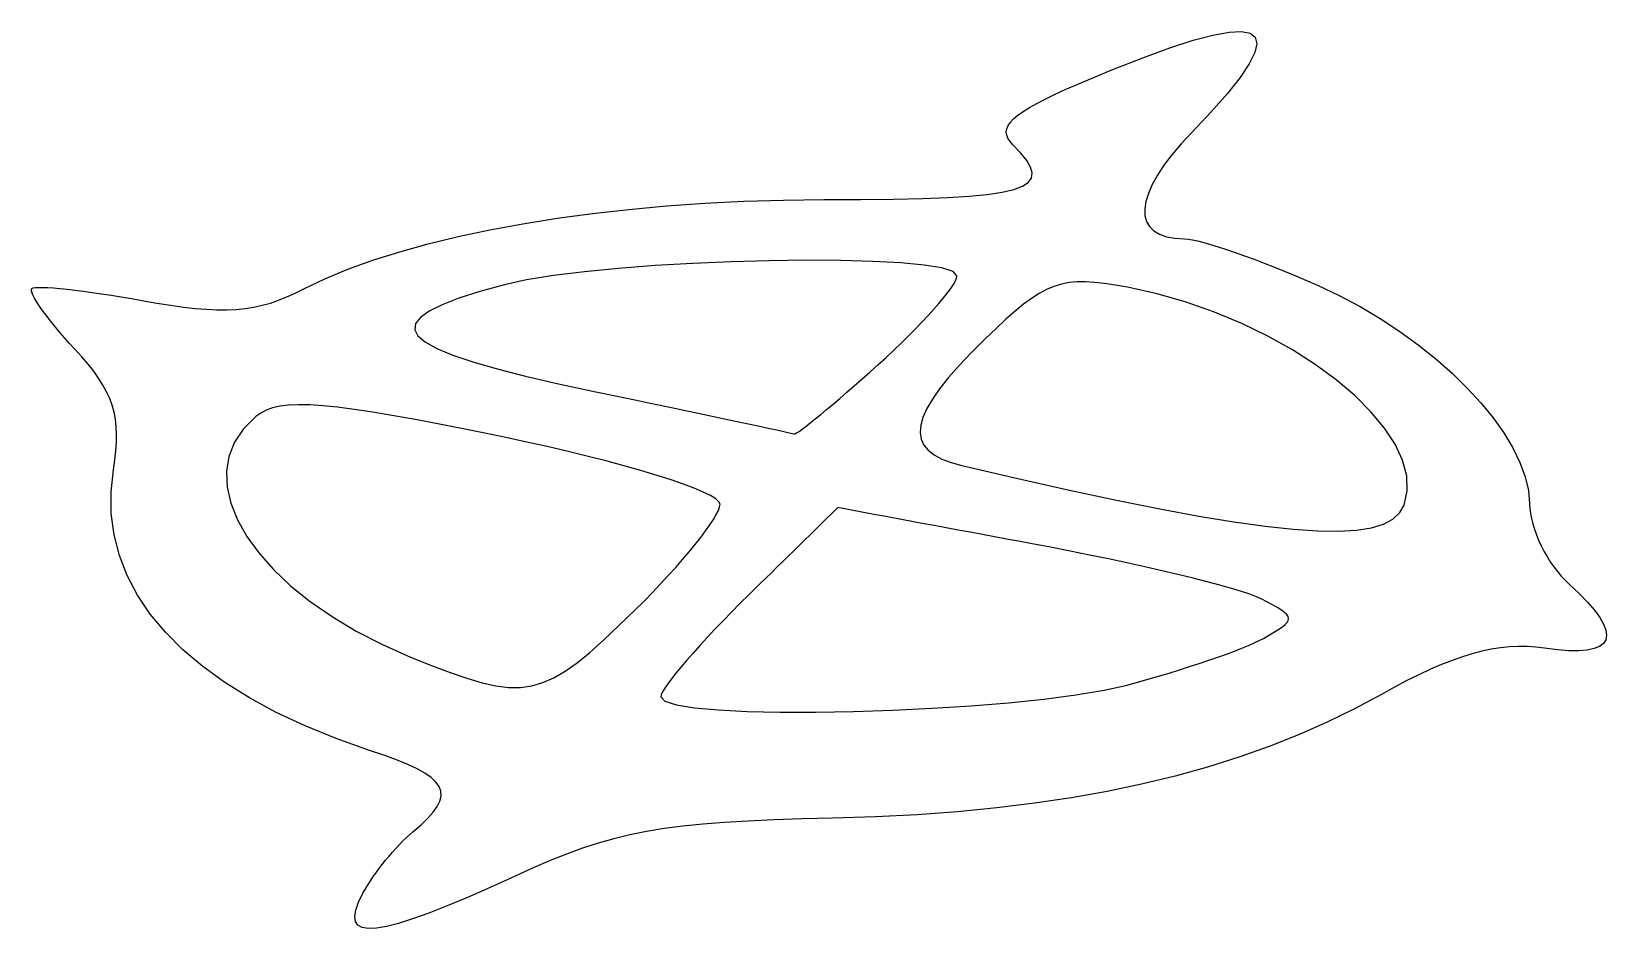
# Model space of a CAD drawing. Extents: x 0.5 to 23, y 4.5 to 17.4.
import ezdxf

# ---------------------------------------------------------------- set-up
doc = ezdxf.new("R2010")
doc.units = 0
doc.layers.get('0').update_dxf_attribs({"linetype": 'CONTINUOUS'})

msp = doc.modelspace()

# ---------------------------------------------------------------- linework, layer by layer
at = {"color": 7}
for points in [[(5.208928, 5.032656), (5.239395, 5.08722), (5.273475, 5.143962), (5.310799, 5.202428), (5.351002, 5.262167), (5.393716, 5.322728), (5.438574, 5.383658), (5.485211, 5.444506), (5.533258, 5.504819), (5.58235, 5.564146), (5.632119, 5.622036), (5.682198, 5.678036), (5.732221, 5.731694), (5.781821, 5.78256), (5.830631, 5.83018), (5.878284, 5.874104), (5.924413, 5.913879), (6.039547, 6.013512), (6.13587, 6.106353), (6.213018, 6.193089), (6.270626, 6.274405), (6.308328, 6.350986), (6.325759, 6.423519), (6.322552, 6.492688), (6.298346, 6.55918), (6.252773, 6.62368), (6.185468, 6.686874), (6.096067, 6.749446), (5.984202, 6.812084), (5.849511, 6.875472), (5.691627, 6.940296), (5.510185, 7.007242), (5.304821, 7.076995), (4.828276, 7.245226), (4.382796, 7.42662), (3.968801, 7.620716), (3.586711, 7.827057), (3.236942, 8.045182), (2.919916, 8.274634), (2.63605, 8.514951), (2.385764, 8.765676), (2.169476, 9.026349), (1.987606, 9.296512), (1.840572, 9.575704), (1.728793, 9.863466), (1.652689, 10.15934), (1.612677, 10.462866), (1.609178, 10.773586), (1.64261, 11.091039), (1.663153, 11.230271), (1.677839, 11.36067), (1.686347, 11.483233), (1.688356, 11.598961), (1.683547, 11.708853), (1.6716, 11.813908), (1.652194, 11.915126), (1.625008, 12.013505), (1.589723, 12.110046), (1.546018, 12.205747), (1.493574, 12.301608), (1.432069, 12.398628), (1.361183, 12.497806), (1.280596, 12.600142), (1.189989, 12.706635), (1.08904, 12.818284), (1.017262, 12.896755), (0.948506, 12.974019), (0.883084, 13.049634), (0.82131, 13.123159), (0.763497, 13.194151), (0.709958, 13.262166), (0.661005, 13.326762), (0.616952, 13.387498), (0.578113, 13.443931), (0.544798, 13.495618), (0.517323, 13.542116), (0.496, 13.582984), (0.481141, 13.617779), (0.473061, 13.646058), (0.472071, 13.66738), (0.478485, 13.681299), (0.496227, 13.689856), (0.528474, 13.695438), (0.574419, 13.698147), (0.633257, 13.698044), (0.704179, 13.695221), (0.786381, 13.689783), (0.879056, 13.681807), (0.981396, 13.671385), (1.092597, 13.6586), (1.211852, 13.643544), (1.338353, 13.6263), (1.471295, 13.606959), (1.609872, 13.585609), (1.753277, 13.562337), (1.900703, 13.537228), (2.051344, 13.510371), (2.262999, 13.473265), (2.459643, 13.442054), (2.642579, 13.416831), (2.813108, 13.397691), (2.972532, 13.384726), (3.122154, 13.378032), (3.263276, 13.377693), (3.397199, 13.383817), (3.525226, 13.396492), (3.648658, 13.41581), (3.768798, 13.441865), (3.886948, 13.474748), (4.004409, 13.514554), (4.122485, 13.561378), (4.242476, 13.615312), (4.365685, 13.676449), (4.666384, 13.820623), (4.995959, 13.957428), (5.352897, 14.086605), (5.735688, 14.207894), (6.142823, 14.321036), (6.57279, 14.425771), (7.024079, 14.521839), (7.495179, 14.608981), (7.984581, 14.686937), (8.490772, 14.755447), (9.012244, 14.814252), (9.547485, 14.863091), (10.094985, 14.901707), (10.653233, 14.929839), (11.220718, 14.947226), (11.795931, 14.95361), (12.323182, 14.955783), (12.792367, 14.961222), (13.205694, 14.970558), (13.565374, 14.984432), (13.873614, 15.003485), (14.132625, 15.028357), (14.344615, 15.059689), (14.511793, 15.098122), (14.636368, 15.144296), (14.720549, 15.198852), (14.766545, 15.262431), (14.776567, 15.335672), (14.752821, 15.419218), (14.697516, 15.513707), (14.612863, 15.619782), (14.50107, 15.738082), (14.459724, 15.784535), (14.429759, 15.83031), (14.411556, 15.875767), (14.405497, 15.921262), (14.411959, 15.967153), (14.431326, 16.013797), (14.463973, 16.061552), (14.510284, 16.110775), (14.570639, 16.161825), (14.645418, 16.215058), (14.735001, 16.270832), (14.83977, 16.329504), (14.960103, 16.391433), (15.096381, 16.456975), (15.248985, 16.526488), (15.418296, 16.60033), (15.913514, 16.807564), (16.354991, 16.982008), (16.743017, 17.12354), (17.077883, 17.232038), (17.359882, 17.307379), (17.589304, 17.349441), (17.76644, 17.358102), (17.891582, 17.333239), (17.965022, 17.27473), (17.987049, 17.182454), (17.957956, 17.056287), (17.878033, 16.896107), (17.747573, 16.701793), (17.566866, 16.473222), (17.336203, 16.210271), (17.055876, 15.912819), (16.904563, 15.749866), (16.772411, 15.593359), (16.659457, 15.443858), (16.56574, 15.301925), (16.491297, 15.168121), (16.436163, 15.043008), (16.400378, 14.927147), (16.383978, 14.821098), (16.387001, 14.725424), (16.409483, 14.640685), (16.45146, 14.567443), (16.512972, 14.506259), (16.594055, 14.457695), (16.694746, 14.422311), (16.815083, 14.40067), (16.955102, 14.393332), (17.003489, 14.389892), (17.065784, 14.379797), (17.141013, 14.363389), (17.228203, 14.341006), (17.326382, 14.312989), (17.434575, 14.279678), (17.55181, 14.241413), (17.677114, 14.198533), (17.809513, 14.151379), (17.948034, 14.100291), (18.091705, 14.045609), (18.239551, 13.987672), (18.390601, 13.926821), (18.543879, 13.863396), (18.698415, 13.797737), (18.853233, 13.730183), (19.161725, 13.584484), (19.461655, 13.424646), (19.751459, 13.252281), (20.029571, 13.069003), (20.294428, 12.876424), (20.544463, 12.676157), (20.778112, 12.469815), (20.99381, 12.259009), (21.189993, 12.045353), (21.365095, 11.83046), (21.517552, 11.615942), (21.645798, 11.403412), (21.748269, 11.194482), (21.823401, 10.990765), (21.869627, 10.793873), (21.885383, 10.605421), (21.888313, 10.537559), (21.896904, 10.4664), (21.910871, 10.392534), (21.929921, 10.316551), (21.953769, 10.239042), (21.982122, 10.160596), (22.014692, 10.081804), (22.051189, 10.003255), (22.091324, 9.92554), (22.134808, 9.849248), (22.181352, 9.774971), (22.230665, 9.703297), (22.282458, 9.634817), (22.336443, 9.570122), (22.392329, 9.509801), (22.449828, 9.454444), (22.592499, 9.320157), (22.713025, 9.195661), (22.811445, 9.081057), (22.887798, 8.976447), (22.942123, 8.881934), (22.974459, 8.797617), (22.984845, 8.7236), (22.973322, 8.659984), (22.939926, 8.606872), (22.884699, 8.564364), (22.807678, 8.532562), (22.708904, 8.511567), (22.588415, 8.501483), (22.44625, 8.502415), (22.282449, 8.514457), (22.097051, 8.537715), (21.972867, 8.552698), (21.848497, 8.560928), (21.723367, 8.562254), (21.596903, 8.556491), (21.468533, 8.543486), (21.337682, 8.523076), (21.203778, 8.495099), (21.066247, 8.459392), (20.924516, 8.415791), (20.778012, 8.364134), (20.62616, 8.304259), (20.468388, 8.236003), (20.304123, 8.159202), (20.132791, 8.073693), (19.953818, 7.979315), (19.766632, 7.875904), (19.384722, 7.670535), (18.990409, 7.478262), (18.583252, 7.298987), (18.162814, 7.132611), (17.728654, 6.979034), (17.280334, 6.838159), (16.817415, 6.709884), (16.339457, 6.594113), (15.846022, 6.490745), (15.336671, 6.399681), (14.810965, 6.320823), (14.268465, 6.254072), (13.708731, 6.199327), (13.131325, 6.156492), (12.535808, 6.125466), (11.92174, 6.10615), (11.482297, 6.095279), (11.080898, 6.082111), (10.713849, 6.065973), (10.377456, 6.046195), (10.068025, 6.022102), (9.781863, 5.99302), (9.515277, 5.958276), (9.264571, 5.917197), (9.026052, 5.86911), (8.796027, 5.813342), (8.570802, 5.749219), (8.346683, 5.676069), (8.119976, 5.593217), (7.886988, 5.499992), (7.644024, 5.395718), (7.387391, 5.279724), (7.029668, 5.117137), (6.704524, 4.974513), (6.41131, 4.85178), (6.149373, 4.748863), (5.918063, 4.665688), (5.71673, 4.602183), (5.544722, 4.558272), (5.40139, 4.533883), (5.286081, 4.528941), (5.198146, 4.543371), (5.136934, 4.577102), (5.101793, 4.630059), (5.092074, 4.702169), (5.107124, 4.793356), (5.146295, 4.903548), (5.208928, 5.032656)], [(12.571231, 12.591729), (12.686311, 12.696991), (12.798164, 12.801839), (12.90621, 12.905624), (13.009872, 13.007694), (13.108569, 13.107397), (13.201723, 13.204082), (13.288754, 13.297099), (13.369082, 13.385796), (13.44213, 13.469523), (13.507316, 13.547627), (13.564063, 13.619458), (13.611792, 13.684365), (13.649922, 13.741697), (13.677876, 13.790802), (13.695072, 13.83103), (13.700934, 13.861729), (13.644459, 13.924024), (13.483354, 13.975827), (13.230101, 14.017381), (12.897178, 14.04893), (12.497067, 14.070715), (12.042248, 14.082983), (11.545202, 14.085974), (11.018408, 14.079932), (10.474347, 14.065101), (9.9255, 14.041725), (9.384346, 14.010045), (8.863367, 13.970306), (8.375042, 13.922751), (7.931852, 13.867622), (7.546277, 13.805164), (7.230798, 13.73562), (6.879001, 13.637185), (6.582593, 13.541951), (6.342094, 13.449312), (6.158023, 13.358659), (6.0309, 13.269384), (5.961245, 13.180881), (5.949575, 13.092541), (5.996412, 13.003757), (6.102274, 12.91392), (6.267682, 12.822424), (6.493154, 12.728661), (6.779211, 12.632023), (7.126371, 12.531902), (7.535154, 12.427691), (8.006079, 12.318782), (8.539667, 12.204567), (8.821426, 12.146111), (9.095993, 12.088983), (9.361919, 12.033492), (9.617749, 11.979947), (9.862033, 11.928657), (10.093317, 11.879931), (10.310151, 11.834078), (10.511082, 11.791408), (10.694658, 11.752229), (10.859428, 11.71685), (11.003938, 11.685581), (11.126738, 11.65873), (11.226374, 11.636607), (11.301396, 11.619521), (11.350351, 11.607781), (11.371785, 11.601696), (11.384751, 11.603869), (11.408853, 11.616377), (11.443476, 11.638707), (11.488005, 11.670348), (11.541827, 11.710795), (11.604325, 11.75954), (11.674884, 11.816076), (11.752891, 11.879895), (11.837729, 11.950489), (11.928784, 12.027351), (12.025441, 12.109973), (12.127085, 12.197848), (12.233101, 12.290468), (12.342873, 12.387325), (12.455788, 12.487912), (12.571231, 12.591729)], [(20.090822, 10.585512), (20.137822, 10.788764), (20.130007, 11.003147), (20.070718, 11.226032), (19.963297, 11.454784), (19.811088, 11.686773), (19.617431, 11.919366), (19.385669, 12.149931), (19.119144, 12.375837), (18.821198, 12.594452), (18.495175, 12.803143), (18.144414, 12.999279), (17.77226, 13.180228), (17.382054, 13.343357), (16.977138, 13.486035), (16.560854, 13.60563), (16.136545, 13.699509), (15.965806, 13.729991), (15.810461, 13.753738), (15.668461, 13.770002), (15.537753, 13.77804), (15.416288, 13.777108), (15.302014, 13.766463), (15.192879, 13.745361), (15.086833, 13.71306), (14.981826, 13.668813), (14.875806, 13.611878), (14.766722, 13.541511), (14.652523, 13.456967), (14.531158, 13.357503), (14.400577, 13.242376), (14.258728, 13.11084), (14.10356, 12.962152), (13.904653, 12.764371), (13.729845, 12.579739), (13.579062, 12.407853), (13.452229, 12.248309), (13.349273, 12.100704), (13.270119, 11.964635), (13.214695, 11.839699), (13.182926, 11.725492), (13.174739, 11.621611), (13.190058, 11.527653), (13.228811, 11.443215), (13.290923, 11.367893), (13.376321, 11.301284), (13.484931, 11.242985), (13.616678, 11.192592), (13.771489, 11.149703), (14.571584, 10.963649), (15.308029, 10.79856), (15.982889, 10.654252), (16.598228, 10.530541), (17.156109, 10.427244), (17.658597, 10.344174), (18.107754, 10.281149), (18.505644, 10.237984), (18.854333, 10.214495), (19.155881, 10.210495), (19.412355, 10.225806), (19.625817, 10.260238), (19.798331, 10.313609), (19.931961, 10.385735), (20.02877, 10.47643), (20.090822, 10.585512)], [(9.104139, 9.089872), (9.227412, 9.21251), (9.347228, 9.334955), (9.462967, 9.456436), (9.574008, 9.576179), (9.679732, 9.693413), (9.779517, 9.807365), (9.872744, 9.917262), (9.958791, 10.022333), (10.037039, 10.121805), (10.106866, 10.214904), (10.167653, 10.30086), (10.218779, 10.3789), (10.259624, 10.44825), (10.289567, 10.508139), (10.307987, 10.557795), (10.314264, 10.596444), (10.298513, 10.632752), (10.252222, 10.674332), (10.17684, 10.720735), (10.073815, 10.771513), (9.944594, 10.826218), (9.790626, 10.8844), (9.613358, 10.945611), (9.414238, 11.009402), (9.194714, 11.075326), (8.956234, 11.142932), (8.700245, 11.211773), (8.428196, 11.281401), (8.141534, 11.351365), (7.841708, 11.421219), (7.530164, 11.490512), (7.208351, 11.558797), (6.760805, 11.650465), (6.353488, 11.731527), (5.984268, 11.80216), (5.651011, 11.862542), (5.351584, 11.912851), (5.083854, 11.953263), (4.845688, 11.983957), (4.634952, 12.005109), (4.449513, 12.016898), (4.287238, 12.019494), (4.145994, 12.013085), (4.023647, 11.997845), (3.918065, 11.973949), (3.827114, 11.941577), (3.748661, 11.900904), (3.680573, 11.852109), (3.504, 11.676594), (3.375943, 11.485631), (3.294999, 11.2814), (3.259766, 11.066085), (3.26884, 10.841868), (3.320819, 10.610932), (3.4143, 10.375458), (3.54788, 10.137629), (3.720157, 9.899627), (3.929727, 9.663636), (4.175188, 9.431836), (4.455138, 9.206411), (4.768172, 8.989543), (5.11289, 8.783413), (5.487886, 8.590206), (5.89176, 8.412102), (6.189845, 8.292702), (6.456825, 8.191045), (6.696584, 8.10795), (6.913007, 8.044237), (7.109981, 8.000727), (7.291389, 7.978236), (7.461118, 7.977587), (7.623053, 7.9996), (7.781077, 8.045094), (7.939077, 8.114888), (8.100939, 8.209803), (8.270546, 8.330657), (8.451784, 8.47827), (8.648539, 8.653463), (8.864695, 8.857055), (9.104139, 9.089872)], [(16.131433, 8.010865), (16.281032, 8.051472), (16.431601, 8.093832), (16.582141, 8.1376), (16.731652, 8.182436), (16.879134, 8.227995), (17.023586, 8.273937), (17.16401, 8.319918), (17.299405, 8.365595), (17.428772, 8.410627), (17.551111, 8.45467), (17.665422, 8.497382), (17.770705, 8.538421), (17.86596, 8.577443), (17.950187, 8.614107), (18.022387, 8.64807), (18.08156, 8.678989), (18.166595, 8.727016), (18.240215, 8.770019), (18.302379, 8.80871), (18.353048, 8.843801), (18.392183, 8.876001), (18.419742, 8.906025), (18.435687, 8.93458), (18.439977, 8.962382), (18.432571, 8.990139), (18.413434, 9.018561), (18.382521, 9.048361), (18.339794, 9.080251), (18.285213, 9.11494), (18.218739, 9.153141), (18.140331, 9.195565), (18.049949, 9.242923), (17.980734, 9.274102), (17.885388, 9.309624), (17.765601, 9.349084), (17.623063, 9.392074), (17.459464, 9.438188), (17.276496, 9.487018), (17.075847, 9.538163), (16.859208, 9.591212), (16.628269, 9.645761), (16.384721, 9.701402), (16.130253, 9.75773), (15.866556, 9.814338), (15.59532, 9.870819), (15.318235, 9.926768), (15.036992, 9.981778), (14.75328, 10.035443), (14.580926, 10.067477), (14.408573, 10.099511), (14.236219, 10.131546), (14.063866, 10.16358), (13.891513, 10.195614), (13.719159, 10.227649), (13.546806, 10.259683), (13.374452, 10.291718), (13.202099, 10.323752), (13.029745, 10.355786), (12.857392, 10.387821), (12.685038, 10.419855), (12.512685, 10.451889), (12.340331, 10.483924), (12.167978, 10.515958), (11.995624, 10.547993), (11.916624, 10.470459), (11.837623, 10.392926), (11.758622, 10.315392), (11.679622, 10.237859), (11.600621, 10.160325), (11.52162, 10.082792), (11.44262, 10.005259), (11.363619, 9.927725), (11.284618, 9.850192), (11.205617, 9.772658), (11.126617, 9.695125), (11.047616, 9.617591), (10.968615, 9.540058), (10.889615, 9.462525), (10.810614, 9.384991), (10.731613, 9.307458), (10.602851, 9.179928), (10.4777, 9.053699), (10.356807, 8.929523), (10.24082, 8.808149), (10.130389, 8.690327), (10.02616, 8.57681), (9.928782, 8.468347), (9.838903, 8.365688), (9.757171, 8.269585), (9.684234, 8.180788), (9.620741, 8.100047), (9.567338, 8.028113), (9.524674, 7.965737), (9.493398, 7.913669), (9.474156, 7.872661), (9.467597, 7.843461), (9.525479, 7.779489), (9.69063, 7.726935), (9.950311, 7.685479), (10.29178, 7.654801), (10.702298, 7.634583), (11.169123, 7.624502), (11.679517, 7.624238), (12.220737, 7.633473), (12.780044, 7.651885), (13.344698, 7.679156), (13.901958, 7.714964), (14.439083, 7.75899), (14.943333, 7.810913), (15.401968, 7.870414), (15.802248, 7.937172), (16.131433, 8.010865)]]:
    msp.add_lwpolyline(points, dxfattribs=at)

doc.saveas('drawing.dxf')
